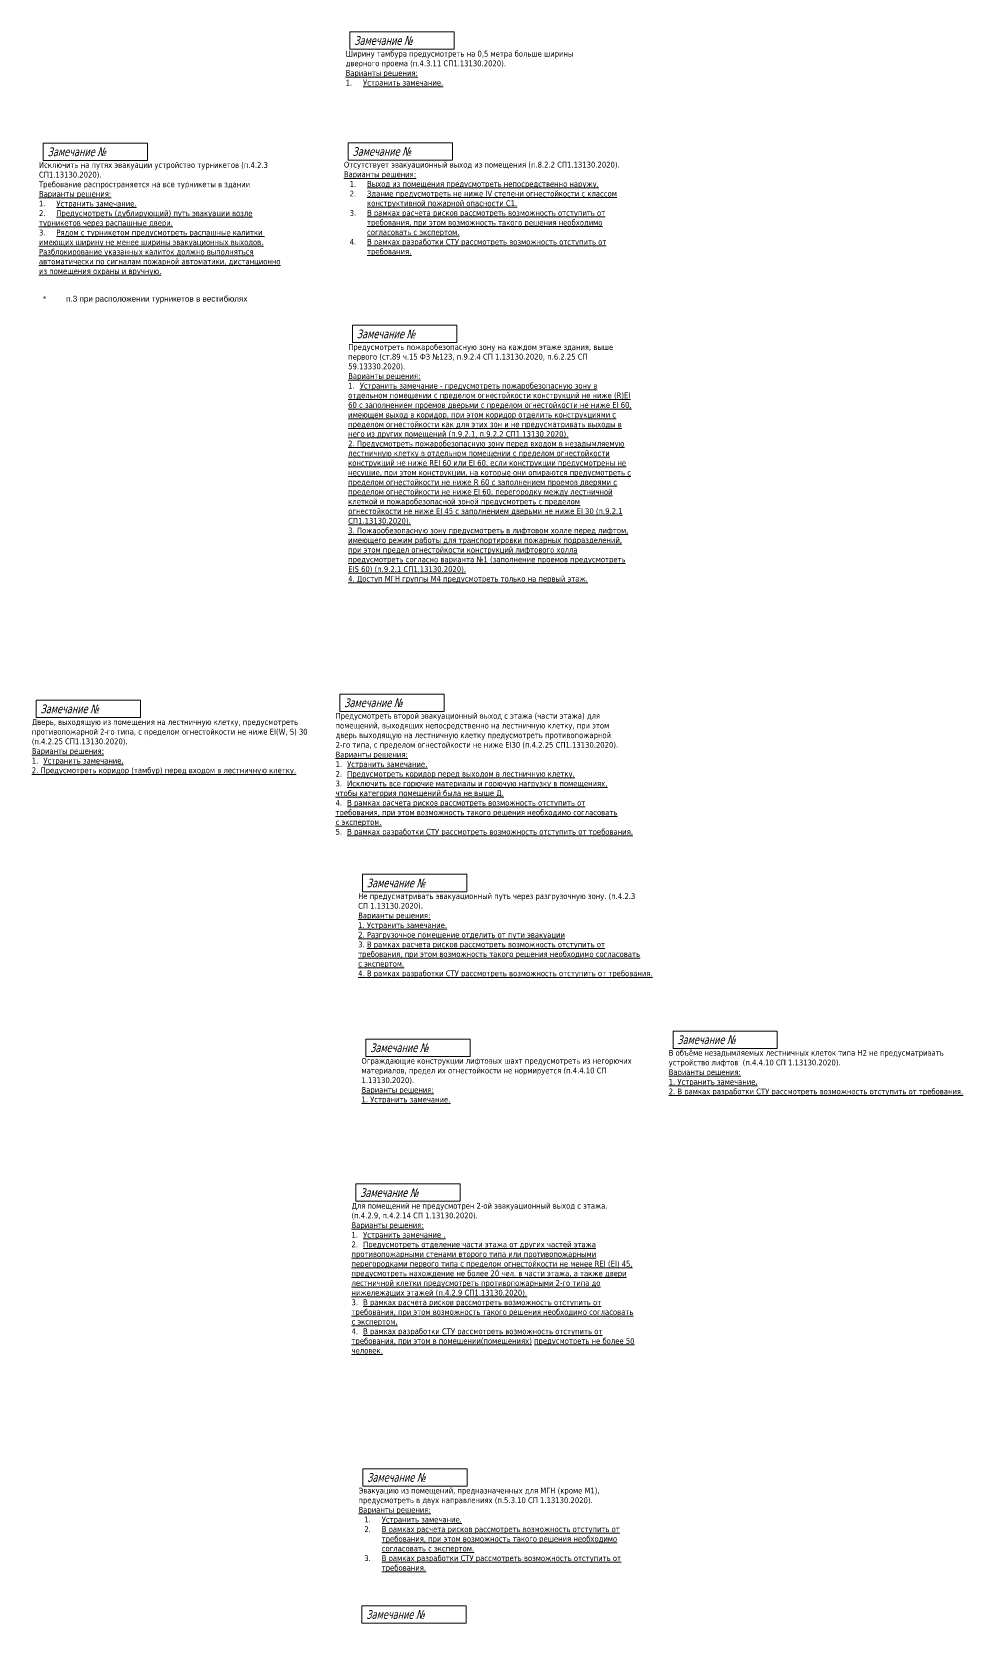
# Model space of a CAD drawing. Header units: millimetres. Extents: x -204396 to 1997851, y -2958255 to 237418.
# Drawn here: x 102692 to 199182, y -384460 to -219569 of the extents above; entities that cross this region are included whole.
import ezdxf

# ---------------------------------------------------------------- set-up
doc = ezdxf.new("R2010")
doc.units = ezdxf.units.MM
doc.layers.add('экспертиза', color=1, linetype='Continuous', lineweight=0)
doc.styles.get("Standard").update_dxf_attribs({"font": 'arial.ttf'})
doc.styles.add('ЭКСПЕРТИЗА', font='tahoma.ttf')

msp = doc.modelspace()

# ---------------------------------------------------------------- linework, layer by layer
at = {"layer": 'экспертиза', "lineweight": 0}
for points in [[(135649, -219569), (146449, -219569), (146449, -221369), (135649, -221369), (135649, -219569)], [(103879, -231102), (114679, -231102), (114679, -232902), (103879, -232902), (103879, -231102)], [(135465, -231067), (146265, -231067), (146265, -232867), (135465, -232867), (135465, -231067)], [(134606, -288190), (145406, -288190), (145406, -289990), (134606, -289990), (134606, -288190)], [(103138, -288824), (113938, -288824), (113938, -290624), (103138, -290624), (103138, -288824)], [(136949, -306864), (147749, -306864), (147749, -308664), (136949, -308664), (136949, -306864)], [(169120, -323101), (179920, -323101), (179920, -324901), (169120, -324901), (169120, -323101)], [(137294, -323932), (148094, -323932), (148094, -325732), (137294, -325732), (137294, -323932)], [(136258, -338948), (147058, -338948), (147058, -340748), (136258, -340748), (136258, -338948)]]:
    msp.add_lwpolyline(points, dxfattribs=at)
at = {"layer": 'экспертиза', "color": 4, "lineweight": 0}
for points in [[(135915, -249969), (146715, -249969), (146715, -251769), (135915, -251769), (135915, -249969)], [(136987, -368456), (147787, -368456), (147787, -370256), (136987, -370256), (136987, -368456)], [(136895, -382660), (147695, -382660), (147695, -384460), (136895, -384460), (136895, -382660)]]:
    msp.add_lwpolyline(points, dxfattribs=at)

# ---------------------------------------------------------------- texts
at = {"layer": 'экспертиза', "lineweight": 0, "style": 'ЭКСПЕРТИЗА', "oblique": 14.99998, "width": 0.8}
for p in [(136099, -220919), (104329, -232452), (135915, -232417), (103588, -290174), (135056, -289540), (137399, -308214), (137744, -325282), (169570, -324451), (136708, -340298)]:
    msp.add_text('Замечание №', height=900, dxfattribs=at).set_placement(p)
at = {"layer": 'экспертиза', "color": 4, "lineweight": 0, "style": 'ЭКСПЕРТИЗА', "oblique": 14.99998, "width": 0.8}
for p in [(136365, -251319), (137437, -369806), (137345, -384010)]:
    msp.add_text('Замечание №', height=900, dxfattribs=at).set_placement(p)
at = {"layer": 'экспертиза', "lineweight": 0, "ltscale": 100, "char_height": 600, "attachment_point": 1, "style": 'ЭКСПЕРТИЗА'}
for s, insert, width in [('\\pt1200;Ширину тамбура предусмотреть на 0,5 метра больше ширины дверного проема (п.4.3.11 СП1.13130.2020).{\\L\\C6;\\PВарианты решения:\\P\\pt1800;\\l1.^I\\LУстранить замечание.}', (135203, -221534), 25338.67), ('Исключить на путях эвакуации устройство турникетов (п.4.2.3 СП1.13130.2020).\\PТребование распространяется на все турникеты в здании\\P{\\L\\C6;Варианты решения:\\P\\pt1800;\\l1.^I\\LУстранить замечание.\\P\\l2.^I\\LПредусмотреть (дублирующий) путь эвакуации возле турникетов через распашные двери.\\P\\l\\C2;3.^I\\LРядом с турникетом предусмотреть распашные калитки  имеющих ширину не менее ширины эвакуационных выходов. Разблокирование указанных калиток должно выполняться автоматически по сигналам пожарной автоматики, дистанционно из помещения охраны и вручную.}', (103433, -233066), 25338.67), ('\\pt1200;Отсутствует эвакуационный выход из помещения (п.8.2.2 СП1.13130.2020).{\\L\\C6;\\PВарианты решения:\\P\\pi-1800,l2400,t2400;\\l1.^I\\LВыход из помещения предусмотреть непосредственно наружу.\\P\\l2.^I\\LЗдание предусмотреть не ниже IV степени огнестойкости с классом конструктивной пожарной опасности С1.\\P\\l3.^I\\LВ рамках расчета рисков рассмотреть возможность отступить от требования, при этом возможность такого решения необходимо согласовать с экспертом.\\H0.91667x;\\l\\C0;\\P\\H1.09091x;\\C6;4.^I\\LВ рамках разработки СТУ рассмотреть возможность отступить от требования. }', (135020, -233031), 29427.02), ('\\pt1200;Предусмотреть второй эвакуационный выход с этажа (части этажа) для помещений, выходящих непосредственно на лестничную клетку, при этом дверь выходящую на лестничную клетку предусмотреть противопожарной 2-го типа, с пределом огнестойкости не ниже EI30 (п.4.2.25 СП1.13130.2020).{\\L\\C6;\\PВарианты решения:\\P\\l1.^I\\LУстранить замечание.\\P\\l2.^I\\LПредусмотреть коридор перед выходом в лестничную клетку.\\P\\l3.^I\\LИсключить все горючие материалы и горючую нагрузку в помещениях, чтобы категория помещений была не выше Д.\\P\\l4.^I\\LВ рамках расчета рисков рассмотреть возможность отступить от требования, при этом возможность такого решения необходимо согласовать с экспертом.\\H0.91667x;\\l\\C0;\\P\\H1.09091x;\\C6;5.^I\\LВ рамках разработки СТУ рассмотреть возможность отступить от требования. }', (134160, -290154), 29427.02), ('\\pt1200;Дверь, выходящую из помещения на лестничную клетку, предусмотреть противопожарной 2-го типа, с пределом огнестойкости не ниже EI(W, S) 30 (п.4.2.25 СП1.13130.2020).{\\L\\C6;\\PВарианты решения:\\P\\l1.^I\\LУстранить замечание.\\P2. Предусмотреть коридор (тамбур) перед входом в лестничную клетку.}', (102692, -290788), 29427.02), ('\\pt1200;Не предусматривать эвакуационный путь через разгрузочную зону. (п.4.2.3 СП 1.13130.2020).{\\L\\C6;\\PВарианты решения:\\P\\ptz;1. Устранить замечание.\\P2. Разгрузочное помещение отделить от пути эвакуации\\P\\l3. \\LВ рамках расчета рисков рассмотреть возможность отступить от требования, при этом возможность такого решения необходимо согласовать с экспертом.\\P\\pt1200;4. В рамках разработки СТУ рассмотреть возможность отступить от требования.}', (136503, -308828), 29427.02), ('\\pt1200;Ограждающие конструкции лифтовых шахт предусмотреть из негорючих материалов, предел их огнестойкости не нормируется (п.4.4.10 СП 1.13130.2020).{\\L\\C6;\\PВарианты решения:\\P1. Устранить замечание.}', (136848, -325896), 29427.02), ('\\pt1200;В объёме незадымляемых лестничных клеток типа Н2 не предусматривать устройство лифтов  (п.4.4.10 СП 1.13130.2020).{\\L\\C6;\\PВарианты решения:\\P1. Устранить замечание.\\P2. В рамках разработки СТУ рассмотреть возможность отступить от требования.}', (168674, -325065), 29427.02), ('\\pt1200;Для помещений не предусмотрен 2-ой эвакуационный выход с этажа. (п.4.2.9, п.4.2.14 СП 1.13130.2020).{\\L\\C6;\\PВарианты решения:\\P\\l1.^I\\LУстранить замечание .\\P\\l2.^I\\LПредусмотреть отделение части этажа от других частей этажа противопожарными стенами второго типа или противопожарными перегородками первого типа с пределом огнестойкости не менее REI (EI) 45, предусмотреть нахождение не более 20 чел. в части этажа, а также двери лестничной клетки предусмотреть противопожарными 2-го типа до нижележащих этажей (п.4.2.9 СП1.13130.2020).\\P\\l3.^I\\LВ рамках расчета рисков рассмотреть возможность отступить от требования, при этом возможность такого решения необходимо согласовать с экспертом.\\H0.91667x;\\l\\C0;\\P\\H1.09091x;\\C6;4.^I\\LВ рамках разработки СТУ рассмотреть возможность отступить от требования, при этом в помещении\\C2;(помещениях)\\C6; предусмотреть не более 50 человек.}', (135813, -340913), 29427.02)]:
    msp.add_mtext(s, dxfattribs=dict(at, insert=insert, width=width))
at = {"layer": 'экспертиза', "color": 2, "insert": (103842, -246926), "char_height": 600, "width": 21173.92, "attachment_point": 1}
msp.add_mtext('*^Iп.3 при расположении турникетов в вестибюлях', dxfattribs=at)
at = {"layer": 'экспертиза', "color": 4, "lineweight": 0, "ltscale": 100, "char_height": 600, "width": 29427.02, "attachment_point": 1, "style": 'ЭКСПЕРТИЗА'}
for s, insert in [('\\pt1200;Предусмотреть пожаробезопасную зону на каждом этаже здания, выше первого ({\\C30;ст.89 ч.15 ФЗ №123}, п.9.2.4 СП 1.13130.2020, {\\C2;п.6.2.25 СП 59.13330.2020)}.{\\L\\C6;\\PВарианты решения:\\P\\l1.^I\\LУстранить замечание - предусмотреть пожаробезопасную зону в отдельном помещении с пределом огнестойкости конструкций не ниже (R)EI 60 с заполнением проемов дверьми с пределом огнестойкости не ниже EI 60, имеющем выход в коридор, при этом коридор отделить конструкциями с пределом огнестойкости как для этих зон и не предусматривать выходы в него из других помещений (п.9.2.1, п.9.2.2 СП1.13130.2020).\\P2. Предусмотреть пожаробезопасную зону перед входом в незадымляемую лестничную клетку в отдельном помещении с пределом огнестойкости конструкций не ниже REI 60 или EI 60, если конструкции предусмотрены не несущие, при этом конструкции, на которые они опираются предусмотреть с пределом огнестойкости не ниже R 60 с заполнением проемов дверями с пределом огнестойкости не ниже EI 60, перегородку между лестничной клеткой и пожаробезопасной зоной предусмотреть с пределом огнестойкости не ниже EI 45 с заполнением дверьми не ниже EI 30 (п.9.2.1 СП1.13130.2020).\\P3. Пожаробезопасную зону предусмотреть в лифтовом холле перед лифтом, имеющего режим работы для транспортировки пожарных подразделений, при этом предел огнестойкости конструкций лифтового холла предусмотреть согласно варианта №1 (заполнение проемов предусмотреть EIS 60) (п.9.2.1 СП1.13130.2020).\\P4. Доступ МГН группы М4 предусмотреть только на первый этаж.}', (135469, -251933)), ('\\pt1200;Эвакуацию из помещений, предназначенных для МГН (кроме М1), предусмотреть в двух направлениях (п.5.3.10 СП 1.13130.2020).{\\L\\C6;\\PВарианты решения:\\P\\pi-1800,l2400,t2400;\\l1.^I\\LУстранить замечание.\\P\\l2.^I\\LВ рамках расчета рисков рассмотреть возможность отступить от требования, при этом возможность такого решения необходимо согласовать с экспертом.\\H0.91667x;\\l\\C0;\\P\\H1.09091x;\\C6;3.^I\\LВ рамках разработки СТУ рассмотреть возможность отступить от требования. }', (136541, -370420))]:
    msp.add_mtext(s, dxfattribs=dict(at, insert=insert))

doc.saveas('drawing.dxf')
